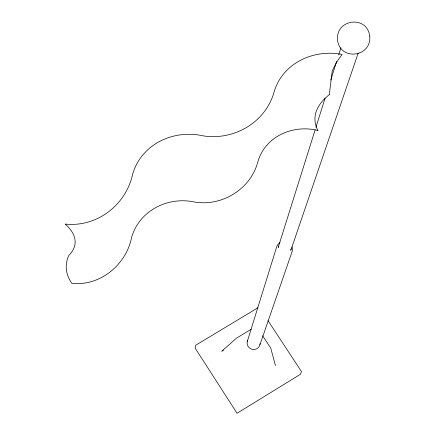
<?xml version="1.0" encoding="UTF-8"?>
<svg xmlns="http://www.w3.org/2000/svg" width="435" height="435" viewBox="0 0 435 435"><rect width="100%" height="100%" fill="white"/><g stroke="black" fill="none" stroke-linecap="round" stroke-linejoin="round"><path stroke-width="0.65" d="M290.923 248.809L290.792 250.413L358.212 53.075M329.306 94.699L332.166 71.411A282.821 110.958 -1.6 0 1 342.127 54.495C313.744 48.736 282.358 63.118 274.055 92.166C265.481 122.404 234.193 140.521 203.624 135.943C174.022 129.151 142.011 143.528 132.789 173.647C126.308 204.651 97.179 227.527 65.266 224.063A175.593 52.151 3.5 0 1 68.768 255.514A305.441 87.375 -1.7 0 0 71.862 283.364C100.338 286.355 126.313 264.654 131.685 237.146C139.526 210.339 168.291 196.152 194.809 202.101C222.209 206.494 250.484 189.138 257.781 162.125C264.893 136.291 293.108 124.269 317.903 130.456M247.216 341.698L276.529 247.357L277.231 245.481L278.422 243.856L280.02 242.589M315.136 129.847L278.177 247.51L278.737 246.003M315.946 127.265L325.086 98.169M330.769 80.067L336.657 61.319M338.691 54.859L340.926 47.747M259.978 344.645L292.304 250.99L292.461 248.983L292.07 246.993M251.223 329.251L236.45 338.18L221.763 351.219L223.498 350.17M257.911 307.795L195.75 345.205L195.201 348.212L237.048 413.25L300.166 374.448L301.52 371.637L268.009 320.682M262.626 335.749L270.76 348.163L275.464 365.612M260.119 343.547A6.552 6.329 18.8 0 1 251.941 349.289A6.552 6.329 18.8 0 1 247.792 340.148M317.936 130.456A151.336 57.871 1.5 0 1 329.251 94.689M369.734 36.072C371.838 57.072 340.235 61.362 337.544 40.145C335.358 19.064 366.999 14.757 369.734 36.072"/></g></svg>
